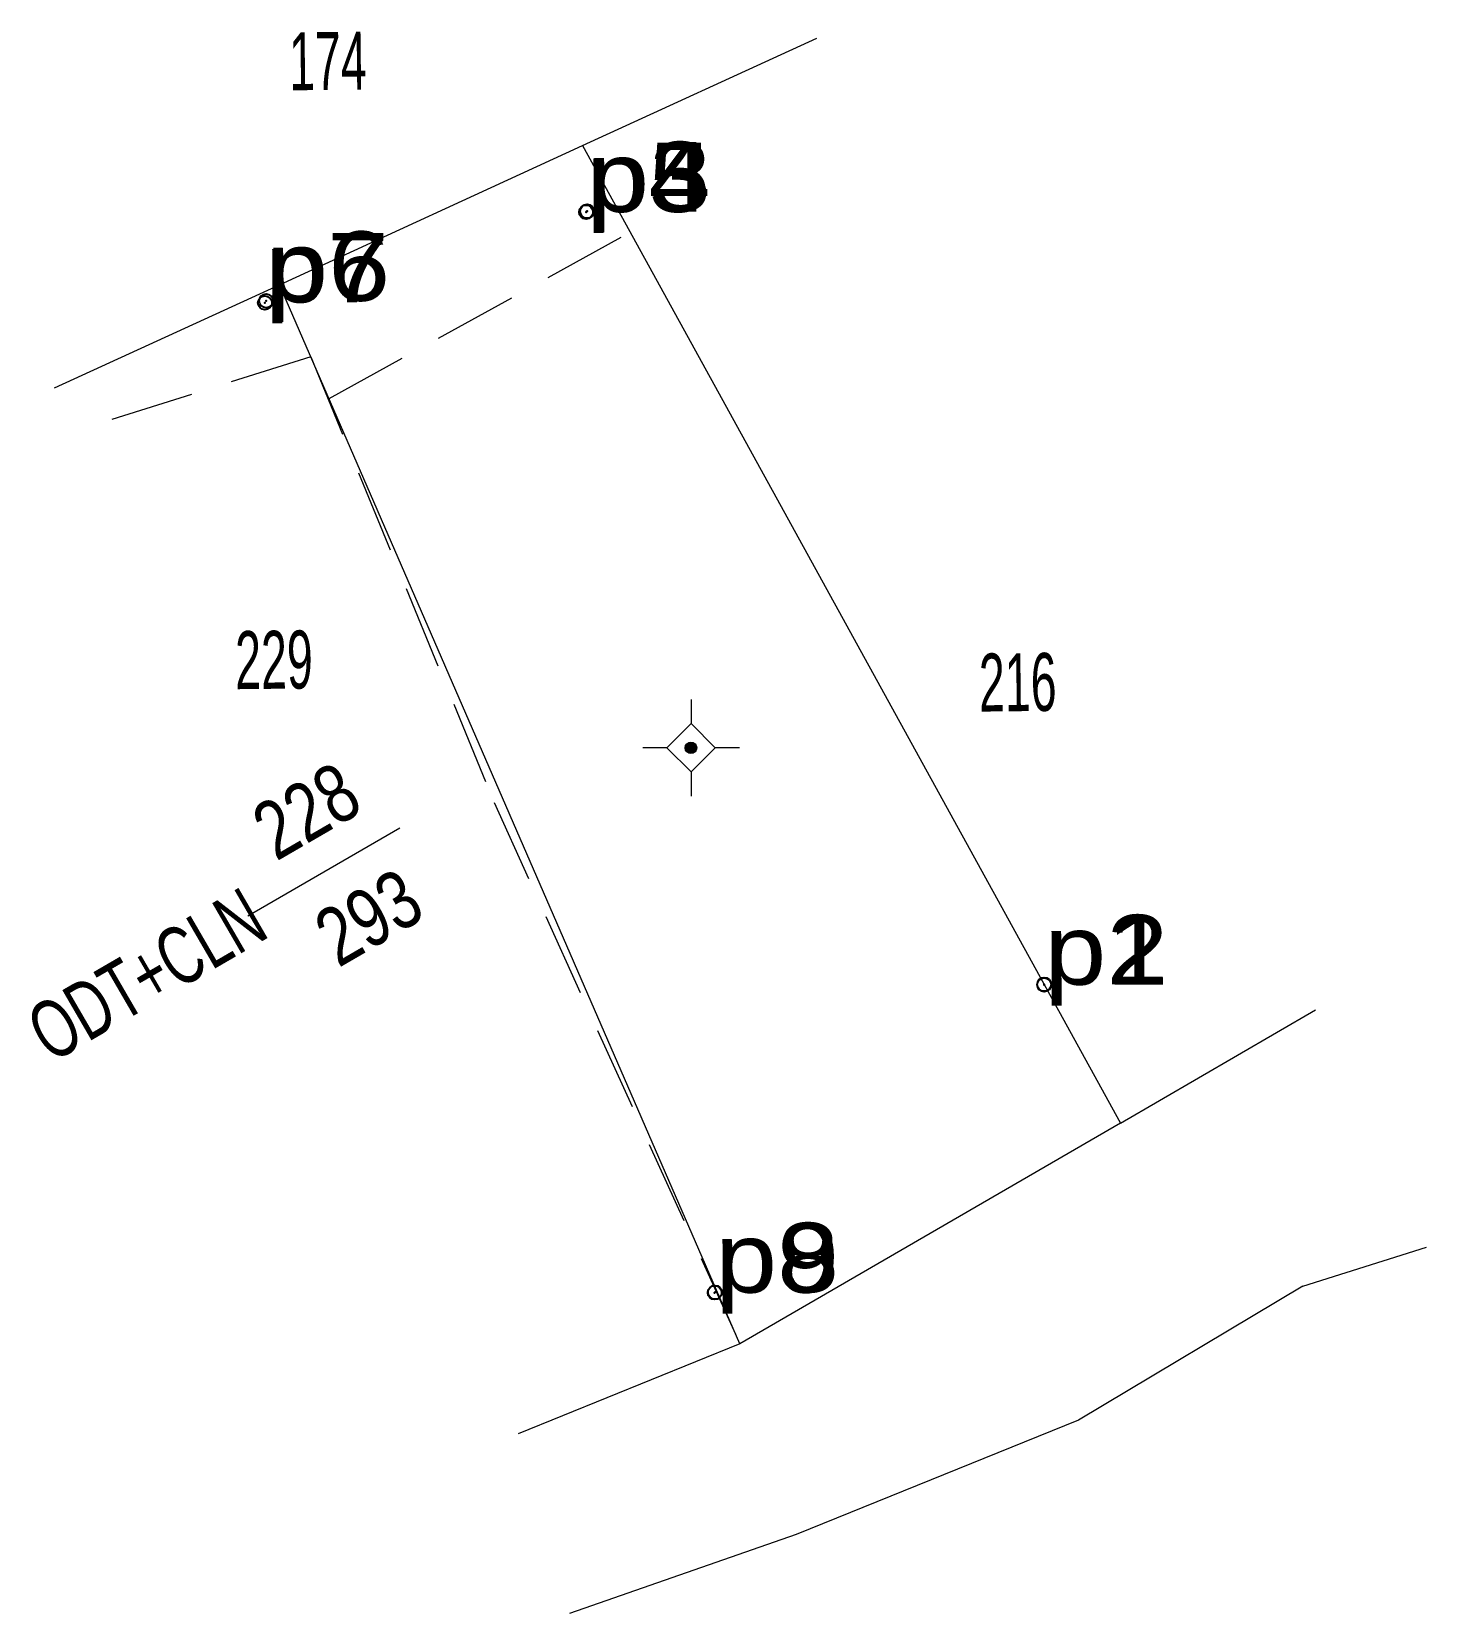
# Model space of a CAD drawing. Header units: metres. Extents: x 551233.2 to 551269.3, y 1838619.8 to 1838660.7.
import ezdxf
from ezdxf.enums import TextEntityAlignment as Align

# ---------------------------------------------------------------- set-up
doc = ezdxf.new("R2010")
doc.units = ezdxf.units.M
doc.header["$LTSCALE"] = 0.72
doc.header["$PDMODE"] = 32
doc.header["$PDSIZE"] = 0.36
doc.linetypes.add('MEDIUM_DASHED', pattern=[4.5, 3, -1.5])
for name, color, linetype, lineweight in [('1', 7, 'Continuous', 13), ('10', 7, 'Continuous', 13), ('11', 7, 'Continuous', 13), ('13', 7, 'Continuous', 13), ('29', 7, 'MEDIUM_DASHED', 13)]:
    doc.layers.add(name, color=color, linetype=linetype, lineweight=lineweight)
for name, color, linetype in [('12', 7, 'Continuous'), ('2', 7, 'Continuous'), ('4', 7, 'Continuous'), ('7', 7, 'Continuous')]:
    doc.layers.add(name, color=color, linetype=linetype)

msp = doc.modelspace()

# ---------------------------------------------------------------- hatches: boundary and pattern name
at = {"layer": '11'}
msp.add_hatch(color=256, dxfattribs=at).paths.add_polyline_path([(551250.4071, 1838642.1716, 1), (551250.1071, 1838642.1716, 1)])

# ---------------------------------------------------------------- linework, layer by layer
at = {"layer": '1'}
for p, q in [((551247.45, 1838657.76), (551253.51, 1838660.54)), ((551233.78, 1838651.49), (551239.61, 1838654.16)), ((551261.37, 1838632.46), (551266.42, 1838635.39)), ((551266.09, 1838628.24), (551269.29, 1838629.25)), ((551251.52, 1838626.75), (551245.78, 1838624.42))]:
    msp.add_line(p, q, dxfattribs=at)
msp.add_lwpolyline([(551266.09, 1838628.24), (551260.29, 1838624.77), (551252.98, 1838621.81), (551247.11, 1838619.77)], dxfattribs=at)
at = {"layer": '10'}
msp.add_line((551239.61, 1838654.16), (551247.45, 1838657.76), dxfattribs=at)
msp.add_lwpolyline([(551247.45, 1838657.76), (551261.37, 1838632.46), (551251.52, 1838626.75), (551239.61, 1838654.16)], dxfattribs=at)
at = {"layer": '11'}
for p, q in [((551250.26, 1838643.42), (551250.26, 1838642.8)), ((551249.63, 1838642.17), (551249.01, 1838642.17)), ((551251.51, 1838642.17), (551250.88, 1838642.17)), ((551250.26, 1838641.55), (551250.26, 1838640.92))]:
    msp.add_line(p, q, dxfattribs=at)
msp.add_lwpolyline([(551250.26, 1838642.8), (551249.63, 1838642.17), (551250.26, 1838641.55), (551250.88, 1838642.17)], close=True, dxfattribs=at)
msp.add_circle((551250.2571, 1838642.1716), 0.15, dxfattribs=at)
at = {"layer": '13'}
msp.add_line((551238.79, 1838637.82), (551242.72, 1838640.1), dxfattribs=at)
at = {"layer": '29'}
for p, q in [((551240.89, 1838651.21), (551248.69, 1838655.52)), ((551240.42, 1838652.29), (551234.28, 1838650.36))]:
    msp.add_line(p, q, dxfattribs=at)
msp.add_lwpolyline([(551240.42, 1838652.29), (551245.16, 1838640.76), (551251.52, 1838626.75)], dxfattribs=at)
at = {"layer": '7'}
for p in [(551247.54, 1838656.04), (551247.55, 1838656.05), (551247.57, 1838656.06), (551239.26, 1838653.74), (551239.23, 1838653.69), (551259.4, 1838636.05), (551259.4, 1838636.04), (551250.87, 1838628.07), (551250.88, 1838628.08)]:
    msp.add_point(p, dxfattribs=at)

# ---------------------------------------------------------------- texts
at = {"layer": '12', "width": 1.2}
for s, p in [('p5', (551247.54, 1838656.04)), ('p4', (551247.55, 1838656.05)), ('p3', (551247.57, 1838656.06)), ('p6', (551239.26, 1838653.74)), ('p7', (551239.23, 1838653.7)), ('p2', (551259.4, 1838636.05)), ('p1', (551259.4, 1838636.04)), ('p8', (551250.88, 1838628.08)), ('p9', (551250.88, 1838628.07))]:
    msp.add_text(s, height=1.8, dxfattribs=at).set_placement(p)
at = {"layer": '13'}
for s, rotation, width, p in [('174', 0.62, 0.6, (551240.8669, 1838659.2006)), ('229', 0.62, 0.6, (551239.4719, 1838643.7005)), ('216', 0.62, 0.6, (551258.7219, 1838643.1205)), ('228', 30.126, 0.8, (551240.6786, 1838639.8955))]:
    msp.add_text(s, height=1.5, rotation=rotation, dxfattribs=dict(at, width=width)).set_placement(p, align=Align.CENTER)
at = {"layer": '2', "width": 0.7}
msp.add_text('ODT+CLN', height=1.5, rotation=30.126, dxfattribs=at).set_placement((551239.3971, 1838637.3063), align=Align.RIGHT)
at = {"layer": '4', "width": 0.8}
msp.add_text('293', height=1.5, rotation=30.126, dxfattribs=at).set_placement((551242.2886, 1838637.1397), align=Align.CENTER)

doc.saveas('drawing.dxf')
